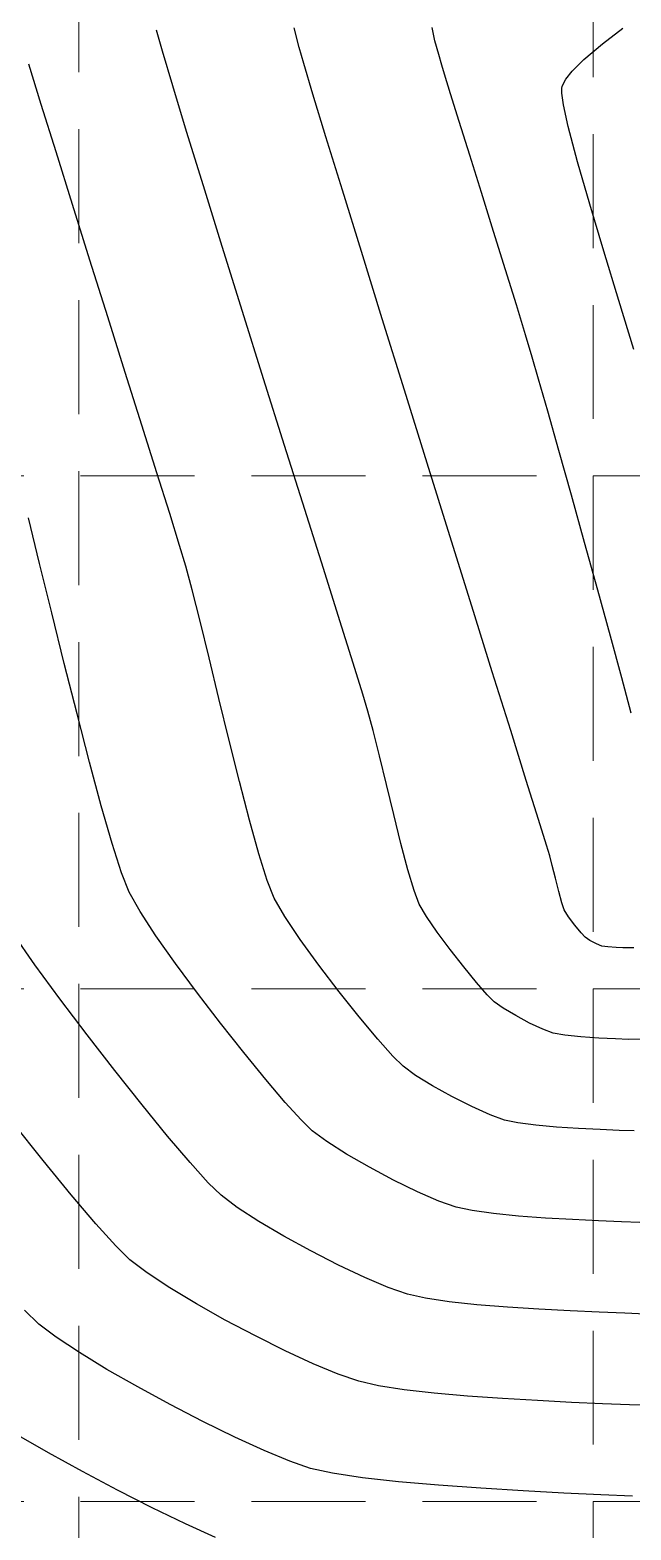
# Model space of a CAD drawing. Header units: inches. Extents: x 2547543 to 2548696, y 7125653 to 7126375.
# Drawn here: x 2547775.8 to 2547796.9, y 7125833.4 to 7125886 of the extents above; entities that cross this region are included whole.
import ezdxf

# ---------------------------------------------------------------- set-up
doc = ezdxf.new("R2010")
doc.units = ezdxf.units.IN
doc.header["$MEASUREMENT"] = 0
doc.linetypes.add('HIDDEN', pattern=[0.375, 0.25, -0.125])
for name, color, linetype in [('CONT-MJR', 6, 'Continuous'), ('GRID', 254, 'HIDDEN'), ('V-TOPO-MAJR-E', 6, 'Continuous'), ('V-TOPO-MINR-E', 14, 'Continuous')]:
    doc.layers.add(name, color=color, linetype=linetype)

msp = doc.modelspace()

# ---------------------------------------------------------------- linework, layer by layer
at = {"layer": 'CONT-MJR', "color": 35, "extrusion": (0.8722264834257478, -0.489102199556242, 0), "elevation": -1263004.080301422}
msp.add_lwpolyline([(7461468.402645702, 580.0000000000009), (7461475.197181229, 580.0000000000009)], dxfattribs=at)
at = {"layer": 'GRID', "color": 252, "linetype": 'HIDDEN', "lineweight": 0, "ltscale": 16}
for p, q in [((2547777.52313214, 7126356.547205457), (2547777.52313214, 7125726.296813901)), ((2547795.583313599, 7126356.376313465), (2547795.583313599, 7125726.296813901)), ((2547561.583313602, 7125870.376313471), (2548677.583313586, 7125870.376313471)), ((2547561.583313602, 7125852.376313472), (2548677.583313586, 7125852.376313472)), ((2547561.583313602, 7125834.376313472), (2548677.583313586, 7125834.376313472))]:
    msp.add_line(p, q, dxfattribs=at)
at = {"layer": 'V-TOPO-MAJR-E', "color": 35, "extrusion": (0.9637947443369419, 0.266645252701954, 0), "elevation": 4355620.897938829}
msp.add_lwpolyline([(6188537.222586448, 565.0000000000009), (6188537.995293922, 565.0000000000009)], dxfattribs=at)
at = {"layer": 'V-TOPO-MAJR-E', "color": 35, "extrusion": (0.9587629709397247, 0.2842069062405638, 0), "elevation": 4467943.372543121}
msp.add_lwpolyline([(6107936.880272281, 565.0000000000009), (6107938.144877324, 565.0000000000009)], dxfattribs=at)
at = {"layer": 'V-TOPO-MAJR-E', "color": 35, "extrusion": (0.9567006110616139, 0.2910737720824994, 0), "elevation": 4511621.421539871}
msp.add_lwpolyline([(6075743.801091118, 565.0000000000009), (6075745.473795366, 565.0000000000009)], dxfattribs=at)
at = {"layer": 'V-TOPO-MAJR-E', "color": 35}
for points, elevation in [([(2547781.892926727, 7125880.564340034), (2547781.304475405, 7125882.4725335)], 565), ([(2547782.557049178, 7125878.428134678), (2547781.892926727, 7125880.564340034)], 565), ([(2547785.452253059, 7125869.201282301), (2547784.744444697, 7125871.45049124)], 565), ([(2547786.10623325, 7125867.12358346), (2547785.452253059, 7125869.201282301)], 565), ([(2547787.665875096, 7125862.125977063), (2547787.486206192, 7125862.718591521)], 565), ([(2547787.850070194, 7125861.440207073), (2547787.665875096, 7125862.125977063)], 565), ([(2547789.073785955, 7125856.555828312), (2547788.830479387, 7125857.471692272)], 565), ([(2547789.726629744, 7125854.912608578), (2547789.470460113, 7125855.351290911)], 565), ([(2547790.105754647, 7125854.359371714), (2547789.726629744, 7125854.912608578)], 565), ([(2547790.557987979, 7125853.75003379), (2547790.105754647, 7125854.359371714)], 565), ([(2547791.033482899, 7125853.143048277), (2547790.557987979, 7125853.75003379)], 565), ([(2547792.101068768, 7125851.920740925), (2547791.854870135, 7125852.169948373)], 565), ([(2547792.418664211, 7125851.693927427), (2547792.101068768, 7125851.920740925)], 565), ([(2547793.343881696, 7125851.17540735), (2547792.857092991, 7125851.432959686)], 565), ([(2547794.579110026, 7125850.744846068), (2547794.172645225, 7125850.820827461)], 565), ([(2547795.772941478, 7125850.646203908), (2547795.145438178, 7125850.687534133)], 565), ([(2547796.362931724, 7125850.618167641), (2547795.772941478, 7125850.646203908)], 565), ([(2547796.816720713, 7125850.600737584), (2547796.362931724, 7125850.618167641)], 565), ([(2547781.875529731, 7125837.188151788), (2547780.724535436, 7125837.78230851)], 570), ([(2547785.648776626, 7125835.544126118), (2547784.925893958, 7125835.795323793)], 570), ([(2547786.426725861, 7125835.371250394), (2547785.648776626, 7125835.544126118)], 570), ([(2547794.548604325, 7125834.673983878), (2547793.119061229, 7125834.751082662)], 570)]:
    msp.add_lwpolyline(points, dxfattribs=dict(at, elevation=elevation))
at = {"layer": 'V-TOPO-MAJR-E', "color": 35, "extrusion": (0.9544745114515841, 0.2982924856399504, 0), "elevation": 4557389.500120779}
msp.add_lwpolyline([(6041482.546277399, 565.0000000000009), (6041484.939544921, 565.0000000000009)], dxfattribs=at)
at = {"layer": 'V-TOPO-MAJR-E', "color": 35, "extrusion": (0.9541788134078685, 0.2992370164995505, 0), "elevation": 4563366.735511276}
msp.add_lwpolyline([(6036966.513231423, 565.0000000000009), (6036968.978718933, 565.0000000000009)], dxfattribs=at)
at = {"layer": 'V-TOPO-MAJR-E', "color": 35, "extrusion": (0.9539876465307225, 0.2998459108721896, 0), "elevation": 4567218.588050354}
msp.add_lwpolyline([(6034050.497130317, 565.0000000000005), (6034052.950846202, 565.0000000000005)], dxfattribs=at)
at = {"layer": 'V-TOPO-MAJR-E', "color": 35, "extrusion": (0.9539523098585952, 0.2999583146296347, 0), "elevation": 4567929.533731665}
msp.add_lwpolyline([(6033505.861385466, 565.0000000000009), (6033507.775825341, 565.0000000000009)], dxfattribs=at)
at = {"layer": 'V-TOPO-MAJR-E', "color": 35, "extrusion": (0.954216557214588, 0.2991166360093315, 0), "elevation": 4562605.09115372}
msp.add_lwpolyline([(6037531.703333399, 565.0000000000005), (6037533.270027493, 565.0000000000005)], dxfattribs=at)
at = {"layer": 'V-TOPO-MAJR-E', "color": 35, "extrusion": (0.9548736971610564, 0.2970121587914796, 0), "elevation": 4549283.125834972}
msp.add_lwpolyline([(6047575.018143604, 565.0000000000005), (6047576.153102245, 565.0000000000005)], dxfattribs=at)
at = {"layer": 'V-TOPO-MAJR-E', "color": 35, "extrusion": (0.9701711237053358, 0.2424211020689539, 0), "elevation": 4199249.384991064}
msp.add_lwpolyline([(6295666.550318918, 565), (6295667.462362314, 565)], dxfattribs=at)
at = {"layer": 'V-TOPO-MAJR-E', "color": 35, "extrusion": (0.9715739100375169, 0.2367364300956046, 0), "elevation": 4162315.207489495}
msp.add_lwpolyline([(6320144.91269783, 565.0000000000009), (6320145.949553223, 565.0000000000009)], dxfattribs=at)
at = {"layer": 'V-TOPO-MAJR-E', "color": 35, "extrusion": (0.9714445412984698, 0.2372667342494639, 0), "elevation": 4165764.476245728}
msp.add_lwpolyline([(6317870.862141039, 565), (6317871.94650602, 565)], dxfattribs=at)
at = {"layer": 'V-TOPO-MAJR-E', "color": 35, "extrusion": (0.9699543877426434, 0.2432868383180515, 0), "elevation": 4204866.289758257}
msp.add_lwpolyline([(6291913.231827242, 565), (6291914.286407291, 565)], dxfattribs=at)
at = {"layer": 'V-TOPO-MAJR-E', "color": 35, "extrusion": (0.9586100860094212, 0.28472215052751, 0), "elevation": 4471225.506081811}
msp.add_lwpolyline([(6105505.217766965, 565), (6105505.981694547, 565)], dxfattribs=at)
at = {"layer": 'V-TOPO-MAJR-E', "color": 35, "extrusion": (0.9349674426120629, 0.3547335355664291, 0), "elevation": 4909880.068208418}
msp.add_lwpolyline([(5758656.387484708, 565.0000000000009), (5758656.892559749, 565.0000000000009)], dxfattribs=at)
at = {"layer": 'V-TOPO-MAJR-E', "color": 35, "extrusion": (0.7725443798203284, 0.6349607713930241, 0), "elevation": 6492918.85241718}
msp.add_lwpolyline([(3887289.730130406, 565), (3887290.437118438, 565)], dxfattribs=at)
at = {"layer": 'V-TOPO-MAJR-E', "color": 35, "extrusion": (0.7535185559596205, 0.6574266391199313, 0), "elevation": 6604533.482322055}
msp.add_lwpolyline([(3694475.600756818, 565), (3694476.167325844, 565)], dxfattribs=at)
at = {"layer": 'V-TOPO-MAJR-E', "color": 35, "extrusion": (-0.5114812961693422, -0.8592944103559208, 0), "elevation": -7426352.698285902}
msp.add_lwpolyline([(-1455435.566395636, 565), (-1455436.076615155, 565)], dxfattribs=at)
at = {"layer": 'V-TOPO-MAJR-E', "color": 35, "extrusion": (-0.4239335426842232, -0.9056932987425733, 0), "elevation": -7533930.715702381}
msp.add_lwpolyline([(-713367.4644444077, 565.0000000000009), (-713367.9752963893, 565.0000000000009)], dxfattribs=at)
at = {"layer": 'V-TOPO-MAJR-E', "color": 35, "extrusion": (-0.3527575727016404, -0.9357147508197394, 0), "elevation": -7566517.41327492}
msp.add_lwpolyline([(-129689.2495923759, 565.0000000000009), (-129689.6408316004, 565.0000000000009)], dxfattribs=at)
at = {"layer": 'V-TOPO-MAJR-E', "color": 35, "extrusion": (-0.1006849064448453, -0.9949183632912767, 0), "elevation": -7346164.218958555}
msp.add_lwpolyline([(1817382.566286501, 565), (1817381.997065776, 565)], dxfattribs=at)
at = {"layer": 'V-TOPO-MAJR-E', "color": 35, "extrusion": (0.004446363420562927, -0.9999901148773085, 0), "elevation": -7114451.730261226}
msp.add_lwpolyline([(2579456.185097051, 565.0000000000009), (2579455.752888103, 565.0000000000009)], dxfattribs=at)
at = {"layer": 'V-TOPO-MAJR-E', "color": 35, "extrusion": (0.700596155570802, 0.7135580052100968, 0), "elevation": 6869662.761052633}
msp.add_lwpolyline([(3174350.487229269, 570), (3174351.193378279, 570)], dxfattribs=at)
at = {"layer": 'V-TOPO-MAJR-E', "color": 35, "extrusion": (0.6043080643241387, 0.7967507536192311, 0), "elevation": 7217160.52620915}
msp.add_lwpolyline([(2276259.635966527, 570), (2276260.39927212, 570)], dxfattribs=at)
at = {"layer": 'V-TOPO-MAJR-E', "color": 35, "extrusion": (-0.5519029385955769, -0.8339083560976991, 0), "elevation": -7348423.101845806}
msp.add_lwpolyline([(-1808158.83814598, 570), (-1808159.812533407, 570)], dxfattribs=at)
at = {"layer": 'V-TOPO-MAJR-E', "color": 35, "extrusion": (-0.5196007243640943, -0.8544092036257033, 0), "elevation": -7412209.997196142}
msp.add_lwpolyline([(-1525745.707623395, 570), (-1525746.84177032, 570)], dxfattribs=at)
at = {"layer": 'V-TOPO-MAJR-E', "color": 35, "extrusion": (-0.4962081478430822, -0.8682035901873121, 0), "elevation": -7450907.471431067}
msp.add_lwpolyline([(-1323907.69037638, 570.0000000000009), (-1323908.931550203, 570.0000000000009)], dxfattribs=at)
at = {"layer": 'V-TOPO-MAJR-E', "color": 35, "extrusion": (-0.4768486867139018, -0.8789853980466497, 0), "elevation": -7478413.252028016}
msp.add_lwpolyline([(-1158484.333938754, 570), (-1158485.628895204, 570)], dxfattribs=at)
at = {"layer": 'V-TOPO-MAJR-E', "color": 35, "extrusion": (-0.4394300480429574, -0.8982768130576254, 0), "elevation": -7520546.231707503}
msp.add_lwpolyline([(-842692.3522283952, 570), (-842693.5944190053, 570)], dxfattribs=at)
at = {"layer": 'V-TOPO-MAJR-E', "color": 35, "extrusion": (-0.4161077135364385, -0.9093153307491728, 0), "elevation": -7539784.658376032}
msp.add_lwpolyline([(-648376.3230401841, 570.0000000000009), (-648377.458793602, 570.0000000000009)], dxfattribs=at)
at = {"layer": 'V-TOPO-MAJR-E', "color": 35, "extrusion": (-0.3834253478987797, -0.9235718719129009, 0), "elevation": -7558106.826013309}
msp.add_lwpolyline([(-379163.5756522492, 570), (-379164.5520518525, 570)], dxfattribs=at)
at = {"layer": 'V-TOPO-MAJR-E', "color": 35, "extrusion": (-0.1465973370849219, -0.9891962498713842, 0), "elevation": -7422348.332060876}
msp.add_lwpolyline([(1475633.354579357, 570.0000000000009), (1475632.288859583, 570.0000000000009)], dxfattribs=at)
at = {"layer": 'V-TOPO-MAJR-E', "color": 35, "extrusion": (-0.1100292718232228, -0.9939283471870853, 0), "elevation": -7362900.81887834}
msp.add_lwpolyline([(1748269.011183208, 570.0000000000005), (1748267.740065769, 570.0000000000005)], dxfattribs=at)
at = {"layer": 'V-TOPO-MAJR-E', "color": 35, "extrusion": (-0.08771355617477412, -0.9961457383652127, 0), "elevation": -7321845.853559964}
msp.add_lwpolyline([(1912937.975732033, 570), (1912936.564763601, 570)], dxfattribs=at)
at = {"layer": 'V-TOPO-MAJR-E', "color": 35, "extrusion": (-0.07270633009077779, -0.9973533925167803, 0), "elevation": -7292216.134928849}
msp.add_lwpolyline([(2022955.32576327, 570), (2022953.841236703, 570)], dxfattribs=at)
at = {"layer": 'V-TOPO-MAJR-E', "color": 35, "extrusion": (-0.06193933312353953, -0.9980799161451008, 0), "elevation": -7269961.157555822}
msp.add_lwpolyline([(2101531.690197094, 570.0000000000005), (2101530.198731444, 570.0000000000005)], dxfattribs=at)
at = {"layer": 'V-TOPO-MAJR-E', "color": 35, "extrusion": (-0.04758196413431601, -0.9988673368816906, 0), "elevation": -7238992.572694786}
msp.add_lwpolyline([(2205848.850700702, 570), (2205847.545801526, 570)], dxfattribs=at)
at = {"layer": 'V-TOPO-MAJR-E', "color": 35, "extrusion": (-0.04261258096038471, -0.9990916714415624, 0), "elevation": -7227930.169828499}
msp.add_lwpolyline([(2241832.523227867, 570.0000000000009), (2241831.411982374, 570.0000000000009)], dxfattribs=at)
at = {"layer": 'V-TOPO-MINR-E', "color": 35, "extrusion": (0.9678576750049467, 0.2514985505604732, 0), "elevation": 4258043.367509188}
msp.add_lwpolyline([(6256078.589378944, 564.0000000000005), (6256079.302324285, 564.0000000000005)], dxfattribs=at)
at = {"layer": 'V-TOPO-MINR-E', "color": 35}
for points, elevation in [([(2547790.021878796, 7125885.651784595), (2547789.929532951, 7125886.118870738)], 563), ([(2547795.25486416, 7125884.999147056), (2547795.905855555, 7125885.54281637)], 562), ([(2547785.736560739, 7125883.781860303), (2547785.415283577, 7125884.852755688)], 564), ([(2547790.260506121, 7125884.796634894), (2547790.155595997, 7125885.167030509)], 563), ([(2547794.615611216, 7125884.305773094), (2547794.83808878, 7125884.589446391)], 562), ([(2547790.871302664, 7125882.819565558), (2547790.566895311, 7125883.793577425)], 563), ([(2547794.480789693, 7125883.98745607), (2547794.491384882, 7125884.048674479)], 562), ([(2547794.704680047, 7125882.646570056), (2547794.539635268, 7125883.404524891)], 562), ([(2547795.45622829, 7125879.917611734), (2547795.030065775, 7125881.405659018)], 562), ([(2547787.438202413, 7125878.254253271), (2547786.771631167, 7125880.407900576)], 564), ([(2547792.501070305, 7125877.613626027), (2547792.082888818, 7125878.953880819)], 563), ([(2547797.001511719, 7125874.816424689), (2547796.475737745, 7125876.538417341)], 562), ([(2547779.152076148, 7125874.013252734), (2547778.534940993, 7125875.967721011)], 566), ([(2547789.750728159, 7125870.823143803), (2547788.951361919, 7125873.387166365)], 564), ([(2547780.263905102, 7125870.487014369), (2547779.736168083, 7125872.162871347)], 566), ([(2547794.812096404, 7125869.705090984), (2547794.372930451, 7125871.268602215)], 563), ([(2547780.711975511, 7125869.056119317), (2547780.263905102, 7125870.487014369)], 566), ([(2547795.741135455, 7125866.36408006), (2547795.276058019, 7125868.042767497)], 563), ([(2547776.56814296, 7125865.578133756), (2547776.143839763, 7125867.306691045)], 567), ([(2547781.499208853, 7125866.38344091), (2547781.275869715, 7125867.210965066)], 566), ([(2547796.579918424, 7125863.287406568), (2547796.18364887, 7125864.751476983)], 563), ([(2547792.682512806, 7125861.440391574), (2547792.036640712, 7125863.505661891)], 564), ([(2547793.23098384, 7125859.686580614), (2547792.682512806, 7125861.440391574)], 564), ([(2547783.515329368, 7125858.295360414), (2547783.163063017, 7125859.646883621)], 566), ([(2547793.658442803, 7125858.318937529), (2547793.23098384, 7125859.686580614)], 564), ([(2547793.941278686, 7125857.412170838), (2547793.658442803, 7125858.318937529)], 564), ([(2547794.143567241, 7125856.70570376), (2547794.055880477, 7125857.040989058)], 564), ([(2547779.28924989, 7125855.764975111), (2547779.019630558, 7125856.442056163)], 567), ([(2547785.294429259, 7125854.102851041), (2547784.752078426, 7125854.91073258)], 566), ([(2547775.978883187, 7125853.222810859), (2547775.213115287, 7125854.319565277)], 568), ([(2547780.910055953, 7125853.268219862), (2547780.225828692, 7125854.239773452)], 567), ([(2547795.152915233, 7125854.339714058), (2547794.932127722, 7125854.610118346)], 564), ([(2547795.465718394, 7125854.07229651), (2547795.297491249, 7125854.184083124)], 564), ([(2547795.690337159, 7125853.953427431), (2547795.465718394, 7125854.07229651)], 564), ([(2547795.877418945, 7125853.876167729), (2547795.690337159, 7125853.953427431)], 564), ([(2547796.093633478, 7125853.843666712), (2547795.877418945, 7125853.876167729)], 564), ([(2547796.617614944, 7125853.814554646), (2547796.383000168, 7125853.824290164)], 564), ([(2547797.006231893, 7125853.817861668), (2547796.617614944, 7125853.814554646)], 564), ([(2547786.659758614, 7125852.275068934), (2547785.949468867, 7125853.201844466)], 566), ([(2547782.494907819, 7125851.165805195), (2547781.680780887, 7125852.226323907)], 567), ([(2547788.016333984, 7125850.613635294), (2547787.367859865, 7125851.389880517)], 566), ([(2547784.766743847, 7125848.389708589), (2547784.080984974, 7125849.195777928)], 567), ([(2547776.265031829, 7125846.348787962), (2547775.196920005, 7125847.684563438)], 569), ([(2547786.223952145, 7125847.011248376), (2547785.708223805, 7125847.394056527)], 567), ([(2547793.560719004, 7125847.58888402), (2547792.931776507, 7125847.668656684)], 566), ([(2547795.819152196, 7125847.435065134), (2547795.066268774, 7125847.47377304)], 566), ([(2547796.489625407, 7125847.406675895), (2547795.819152196, 7125847.435065134)], 566), ([(2547797.015826482, 7125847.386920523), (2547796.489625407, 7125847.406675895)], 566), ([(2547786.915891304, 7125846.572556203), (2547786.223952145, 7125847.011248376)], 567), ([(2547789.404501807, 7125845.255264666), (2547788.570613323, 7125845.661155435)], 567), ([(2547790.156812358, 7125844.927125525), (2547789.404501807, 7125845.255264666)], 567), ([(2547791.32433738, 7125844.58857929), (2547790.763097785, 7125844.710146924)], 567), ([(2547792.073228494, 7125844.485767487), (2547791.32433738, 7125844.58857929)], 567), ([(2547795.769477853, 7125844.230055138), (2547794.85789581, 7125844.273855343)], 567), ([(2547796.574753839, 7125844.197004902), (2547795.769477853, 7125844.230055138)], 567), ([(2547797.214932252, 7125844.173103461), (2547796.574753839, 7125844.197004902)], 567), ([(2547780.716955042, 7125841.880706891), (2547779.923885633, 7125842.404911892)], 569), ([(2547788.383332473, 7125841.891927543), (2547787.555561199, 7125842.243410974)], 568), ([(2547790.52243045, 7125841.391810876), (2547789.691024814, 7125841.513621489)], 568), ([(2547791.499065155, 7125841.287918417), (2547790.52243045, 7125841.391810876)], 568), ([(2547795.788378303, 7125841.02240208), (2547794.765585504, 7125841.069185941)], 568), ([(2547796.689021082, 7125840.986254367), (2547795.788378303, 7125841.02240208)], 568), ([(2547783.717509946, 7125840.189652823), (2547782.662370102, 7125840.747874406)], 569), ([(2547784.762800795, 7125839.670498279), (2547783.717509946, 7125840.189652823)], 569), ([(2547787.353550346, 7125838.599466386), (2547786.629423899, 7125838.85020211)], 569), ([(2547788.941427629, 7125838.30510139), (2547788.042505474, 7125838.442820026)], 569), ([(2547794.812655542, 7125837.859800441), (2547793.623707508, 7125837.920290586)], 569), ([(2547797.613143791, 7125837.745469338), (2547796.858027634, 7125837.773550494)], 569)]:
    msp.add_lwpolyline(points, dxfattribs=dict(at, elevation=elevation))
at = {"layer": 'V-TOPO-MINR-E', "color": 35, "extrusion": (0.6132031097970297, -0.7899252788303789, 0), "elevation": -4066600.75172382}
msp.add_lwpolyline([(6382183.56624854, 562), (6382184.469775678, 562)], dxfattribs=at)
at = {"layer": 'V-TOPO-MINR-E', "color": 35, "extrusion": (0.962067516665781, 0.2728114612264986, 0), "elevation": 4395164.646691221}
msp.add_lwpolyline([(6160517.282301897, 564.0000000000009), (6160517.86496479, 564.0000000000009)], dxfattribs=at)
at = {"layer": 'V-TOPO-MINR-E', "color": 35, "extrusion": (0.963996729083116, 0.2659140957472044, 0), "elevation": 4350934.68697404}
msp.add_lwpolyline([(6191836.677460365, 563.0000000000005), (6191837.180319007, 563.0000000000005)], dxfattribs=at)
at = {"layer": 'V-TOPO-MINR-E', "color": 35, "extrusion": (0.9564844936670194, 0.2917831615678771, 0), "elevation": 4516121.22332445}
msp.add_lwpolyline([(6072398.797475199, 566.0000000000009), (6072400.280342902, 566.0000000000009)], dxfattribs=at)
at = {"layer": 'V-TOPO-MINR-E', "color": 35, "extrusion": (0.958691989897712, 0.2844462488871409, 0), "elevation": 4469477.315091327}
msp.add_lwpolyline([(6106818.961475775, 563), (6106819.292915602, 563)], dxfattribs=at)
at = {"layer": 'V-TOPO-MINR-E', "color": 35, "extrusion": (0.7010281950132026, -0.713133556773576, 0), "elevation": -3295631.405820586}
msp.add_lwpolyline([(6812364.006427606, 562), (6812364.590855835, 562)], dxfattribs=at)
at = {"layer": 'V-TOPO-MINR-E', "color": 35, "extrusion": (0.9552886486860005, 0.2956748174797361, 0), "elevation": 4540819.797832178}
msp.add_lwpolyline([(6053958.389016688, 563.0000000000009), (6053959.106400652, 563.0000000000009)], dxfattribs=at)
at = {"layer": 'V-TOPO-MINR-E', "color": 35, "extrusion": (0.8787213128366917, -0.4773351593655771, 0), "elevation": -1162633.691248723}
msp.add_lwpolyline([(7477818.162348373, 562), (7477818.361164849, 562)], dxfattribs=at)
at = {"layer": 'V-TOPO-MINR-E', "color": 35, "extrusion": (0.9564118237067095, 0.2920212722970816, 0), "elevation": 4517642.050937988}
msp.add_lwpolyline([(6071270.295819801, 564.0000000000009), (6071271.871000255, 564.0000000000009)], dxfattribs=at)
at = {"layer": 'V-TOPO-MINR-E', "color": 35, "extrusion": (0.9999390999132763, 0.01103614355772274, 0), "elevation": 2626281.598546103}
msp.add_lwpolyline([(7097332.015012234, 562.0000000000005), (7097332.194857683, 562.0000000000005)], dxfattribs=at)
at = {"layer": 'V-TOPO-MINR-E', "color": 35, "extrusion": (0.9901971058086307, 0.1396770977942041, 0), "elevation": 3518141.492505797}
msp.add_lwpolyline([(6700160.576418127, 562.0000000000009), (6700160.983505442, 562.0000000000009)], dxfattribs=at)
at = {"layer": 'V-TOPO-MINR-E', "color": 35, "extrusion": (0.9421118802977768, -0.3352986802863793, 0), "elevation": 11007.94149661576}
msp.add_lwpolyline([(7567652.150482906, 562.0000000000009), (7567652.237939971, 562.0000000000009)], dxfattribs=at)
at = {"layer": 'V-TOPO-MINR-E', "color": 35, "extrusion": (0.9552230443289799, 0.2958866938253153, 0), "elevation": 4542148.625188036}
msp.add_lwpolyline([(6052953.230167912, 566), (6052954.974724507, 566)], dxfattribs=at)
at = {"layer": 'V-TOPO-MINR-E', "color": 35, "extrusion": (0.954202799024257, 0.2991605226868569, 0), "elevation": 4562892.00963198}
msp.add_lwpolyline([(6037337.642515028, 563), (6037338.883192611, 563)], dxfattribs=at)
at = {"layer": 'V-TOPO-MINR-E', "color": 35, "extrusion": (0.9672985859776079, 0.2536403863065194, 0), "elevation": 4271889.842449198}
msp.add_lwpolyline([(6246631.291882385, 562), (6246632.574744837, 562)], dxfattribs=at)
at = {"layer": 'V-TOPO-MINR-E', "color": 35, "extrusion": (0.9557088168711454, 0.2943138755729258, 0), "elevation": 4532187.76087398}
msp.add_lwpolyline([(6060417.734907734, 564.0000000000009), (6060419.688890458, 564.0000000000009)], dxfattribs=at)
at = {"layer": 'V-TOPO-MINR-E', "color": 35, "extrusion": (0.9544634446901242, 0.2983278946901582, 0), "elevation": 4557609.043606833}
msp.add_lwpolyline([(6041318.846150439, 566), (6041320.778234745, 566)], dxfattribs=at)
at = {"layer": 'V-TOPO-MINR-E', "color": 35, "extrusion": (0.9541724990186847, 0.2992571504850604, 0), "elevation": 4563503.369795851}
msp.add_lwpolyline([(6036874.162806311, 563), (6036875.540803715, 563)], dxfattribs=at)
at = {"layer": 'V-TOPO-MINR-E', "color": 35, "extrusion": (0.9543073555476093, 0.298826824678992, 0), "elevation": 4560780.505941825}
msp.add_lwpolyline([(6038930.082358429, 563), (6038931.514789477, 563)], dxfattribs=at)
at = {"layer": 'V-TOPO-MINR-E', "color": 35, "extrusion": (0.9539921056507662, 0.2998317233983382, 0), "elevation": 4567124.279479656}
msp.add_lwpolyline([(6034126.674686772, 566.0000000000009), (6034128.720122465, 566.0000000000009)], dxfattribs=at)
at = {"layer": 'V-TOPO-MINR-E', "color": 35, "extrusion": (0.9581498528399007, 0.2862671121572938, 0), "elevation": 4481074.90704567}
msp.add_lwpolyline([(6098309.024090922, 562), (6098310.74679254, 562)], dxfattribs=at)
at = {"layer": 'V-TOPO-MINR-E', "color": 35, "extrusion": (0.9537148055446306, 0.3007126031362296, 0), "elevation": 4572694.821901318}
msp.add_lwpolyline([(6029904.297433486, 566), (6029906.382037435, 566)], dxfattribs=at)
at = {"layer": 'V-TOPO-MINR-E', "color": 35, "extrusion": (0.9550142939999056, 0.2965597718097686, 0), "elevation": 4546422.250582248}
msp.add_lwpolyline([(6049741.852264611, 564.0000000000009), (6049744.328821864, 564.0000000000009)], dxfattribs=at)
at = {"layer": 'V-TOPO-MINR-E', "color": 35, "extrusion": (0.956633080664887, 0.2912956384459061, 0), "elevation": 4513043.147237126}
msp.add_lwpolyline([(6074687.224353568, 562.0000000000009), (6074689.031303508, 562.0000000000009)], dxfattribs=at)
at = {"layer": 'V-TOPO-MINR-E', "color": 35, "extrusion": (0.9551518784017436, 0.2961163440028611, 0), "elevation": 4543617.61993395}
msp.add_lwpolyline([(6051851.094575101, 563.0000000000009), (6051852.387220992, 563.0000000000009)], dxfattribs=at)
at = {"layer": 'V-TOPO-MINR-E', "color": 35, "extrusion": (0.9561171782156213, 0.2929845414369127, 0), "elevation": 4523760.166002288}
msp.add_lwpolyline([(6066707.787571474, 563), (6066708.886008547, 563)], dxfattribs=at)
at = {"layer": 'V-TOPO-MINR-E', "color": 35, "extrusion": (0.954820924067413, 0.2971817675481649, 0), "elevation": 4550361.849390661}
msp.add_lwpolyline([(6046776.588416157, 564), (6046779.20873926, 564)], dxfattribs=at)
at = {"layer": 'V-TOPO-MINR-E', "color": 35, "extrusion": (0.9580757922188448, 0.286514879830408, 0), "elevation": 4482648.307425279}
msp.add_lwpolyline([(6097147.165285068, 563), (6097147.986659555, 563)], dxfattribs=at)
at = {"layer": 'V-TOPO-MINR-E', "color": 35, "extrusion": (0.9608578176824366, 0.2770419719077698, 0), "elevation": 4422233.580251582}
msp.add_lwpolyline([(6141105.738534169, 563.0000000000009), (6141106.542383199, 563.0000000000009)], dxfattribs=at)
at = {"layer": 'V-TOPO-MINR-E', "color": 35, "extrusion": (0.9536180322215633, 0.301019349248306, 0), "elevation": 4574634.099832732}
msp.add_lwpolyline([(6028429.191610453, 566.0000000000009), (6028431.131990486, 566.0000000000009)], dxfattribs=at)
at = {"layer": 'V-TOPO-MINR-E', "color": 35, "extrusion": (0.9617616752003959, 0.273887714430071, 0), "elevation": 4402059.582086481}
msp.add_lwpolyline([(6155581.747314554, 563.0000000000005), (6155582.910328042, 563.0000000000005)], dxfattribs=at)
at = {"layer": 'V-TOPO-MINR-E', "color": 35, "extrusion": (0.9622994926772352, 0.2719920704600333, 0), "elevation": 4389921.712695668}
msp.add_lwpolyline([(6164242.440059424, 563), (6164243.876463247, 563)], dxfattribs=at)
at = {"layer": 'V-TOPO-MINR-E', "color": 35, "extrusion": (0.9545760521008465, 0.2979673820329369, 0), "elevation": 4555336.155710135}
msp.add_lwpolyline([(6043024.723335693, 564.0000000000009), (6043027.396142403, 564.0000000000009)], dxfattribs=at)
at = {"layer": 'V-TOPO-MINR-E', "color": 35, "extrusion": (0.9631876920420258, 0.2688298158663873, 0), "elevation": 4369650.845567258}
msp.add_lwpolyline([(6178625.058981325, 563), (6178626.784837562, 563)], dxfattribs=at)
at = {"layer": 'V-TOPO-MINR-E', "color": 35, "extrusion": (0.9712105498832899, 0.238222727285618, 0), "elevation": 4171970.613713508}
msp.add_lwpolyline([(6313779.323828026, 567.0000000000009), (6313780.975995104, 567.0000000000009)], dxfattribs=at)
at = {"layer": 'V-TOPO-MINR-E', "color": 35, "extrusion": (0.9553295071873685, 0.2955427764252404, 0), "elevation": 4539969.217281258}
msp.add_lwpolyline([(6054573.620668923, 566), (6054574.788324269, 566)], dxfattribs=at)
at = {"layer": 'V-TOPO-MINR-E', "color": 35, "extrusion": (0.9578607803091342, 0.2872328768535674, 0), "elevation": 4487203.100043569}
msp.add_lwpolyline([(6093782.181612563, 566.0000000000009), (6093782.943371118, 566.0000000000009)], dxfattribs=at)
at = {"layer": 'V-TOPO-MINR-E', "color": 35, "extrusion": (0.9544996778389753, 0.2982119464496557, 0), "elevation": 4556884.303905189}
msp.add_lwpolyline([(6041854.809973528, 564.0000000000005), (6041857.391497161, 564.0000000000005)], dxfattribs=at)
at = {"layer": 'V-TOPO-MINR-E', "color": 35, "extrusion": (0.969684205166319, 0.2443614991175251, 0), "elevation": 4211830.869966589}
msp.add_lwpolyline([(6287259.240227861, 566.0000000000009), (6287260.37357772, 566.0000000000009)], dxfattribs=at)
at = {"layer": 'V-TOPO-MINR-E', "color": 35, "extrusion": (0.964350864721949, 0.2646269255197388, 0), "elevation": 4342665.133689901}
msp.add_lwpolyline([(6197618.364048561, 563), (6197620.036264697, 563)], dxfattribs=at)
at = {"layer": 'V-TOPO-MINR-E', "color": 35, "extrusion": (0.9544468580483124, 0.2983809564327197, 0), "elevation": 4557954.072560648}
msp.add_lwpolyline([(6041045.409175604, 564), (6041047.821065941, 564)], dxfattribs=at)
at = {"layer": 'V-TOPO-MINR-E', "color": 35, "extrusion": (0.9706745724387155, 0.2403973261517631, 0), "elevation": 4186100.96245179}
msp.add_lwpolyline([(6304416.010829864, 567.0000000000009), (6304417.848697061, 567.0000000000009)], dxfattribs=at)
at = {"layer": 'V-TOPO-MINR-E', "color": 35, "extrusion": (0.971276187360974, 0.2379549702475871, 0), "elevation": 4170234.831521979}
msp.add_lwpolyline([(6314924.593229584, 566), (6314925.928385459, 566)], dxfattribs=at)
at = {"layer": 'V-TOPO-MINR-E', "color": 35, "extrusion": (0.969700447885714, 0.2442970351237318, 0), "elevation": 4211407.905281937}
msp.add_lwpolyline([(6287537.116906899, 567), (6287538.943082305, 567)], dxfattribs=at)
at = {"layer": 'V-TOPO-MINR-E', "color": 35, "extrusion": (0.9716709486035071, 0.2363378252416672, 0), "elevation": 4159717.041786575}
msp.add_lwpolyline([(6321856.278847408, 566.0000000000009), (6321857.741240732, 566.0000000000009)], dxfattribs=at)
at = {"layer": 'V-TOPO-MINR-E', "color": 35, "extrusion": (0.9667168974697545, 0.255848471065301, 0), "elevation": 4286139.23222612}
msp.add_lwpolyline([(6236841.313894284, 563), (6236842.589437772, 563)], dxfattribs=at)
at = {"layer": 'V-TOPO-MINR-E', "color": 35, "extrusion": (0.9712481316272007, 0.2380694579543372, 0), "elevation": 4170979.172845677}
msp.add_lwpolyline([(6314430.004734973, 566), (6314431.519766416, 566)], dxfattribs=at)
at = {"layer": 'V-TOPO-MINR-E', "color": 35, "extrusion": (0.9680940209256735, 0.2505872435858646, 0), "elevation": 4252138.244487367}
msp.add_lwpolyline([(6260062.143880458, 567.0000000000005), (6260063.888725176, 567.0000000000005)], dxfattribs=at)
at = {"layer": 'V-TOPO-MINR-E', "color": 35, "extrusion": (0.9700135341837816, 0.2430509072196393, 0), "elevation": 4203330.802231573}
msp.add_lwpolyline([(6292939.290989788, 566), (6292940.784086641, 566)], dxfattribs=at)
at = {"layer": 'V-TOPO-MINR-E', "color": 35, "extrusion": (0.9654893404049454, 0.2604425724884925, 0), "elevation": 4315729.794344678}
msp.add_lwpolyline([(6216390.771193234, 567.0000000000009), (6216392.365165103, 567.0000000000009)], dxfattribs=at)
at = {"layer": 'V-TOPO-MINR-E', "color": 35, "extrusion": (0.9610160021145303, 0.276492755203107, 0), "elevation": 4418704.055743163}
msp.add_lwpolyline([(6143620.713060165, 567.0000000000009), (6143622.086825464, 567.0000000000009)], dxfattribs=at)
at = {"layer": 'V-TOPO-MINR-E', "color": 35, "extrusion": (0.9633680937112262, 0.2681826169221228, 0), "elevation": 4365484.673817714}
msp.add_lwpolyline([(6181552.045587083, 566), (6181553.271565616, 566)], dxfattribs=at)
at = {"layer": 'V-TOPO-MINR-E', "color": 35, "extrusion": (0.952210746764728, 0.3054418009142803, 0), "elevation": 4602556.987592182}
msp.add_lwpolyline([(6007118.871940971, 567.0000000000005), (6007119.956697164, 567.0000000000005)], dxfattribs=at)
at = {"layer": 'V-TOPO-MINR-E', "color": 35, "extrusion": (0.9554949199876737, 0.2950075556282401, 0), "elevation": 4536585.944987053}
msp.add_lwpolyline([(6057101.706553982, 564), (6057102.095024682, 564)], dxfattribs=at)
at = {"layer": 'V-TOPO-MINR-E', "color": 35, "extrusion": (0.9545791875629025, 0.2979573369993581, 0), "elevation": 4555262.84161398}
msp.add_lwpolyline([(6043063.023864539, 566), (6043064.005407365, 566)], dxfattribs=at)
at = {"layer": 'V-TOPO-MINR-E', "color": 35, "extrusion": (0.9714226524409462, 0.2373563361795868, 0), "elevation": 4166352.184624187}
msp.add_lwpolyline([(6317483.080575494, 564.0000000000009), (6317483.538711922, 564.0000000000009)], dxfattribs=at)
at = {"layer": 'V-TOPO-MINR-E', "color": 35, "extrusion": (0.9707977924739575, 0.2398992416154979, 0), "elevation": 4182880.548612543}
msp.add_lwpolyline([(6306551.13730911, 564), (6306551.618413912, 564)], dxfattribs=at)
at = {"layer": 'V-TOPO-MINR-E', "color": 35, "extrusion": (0.8705507951762639, 0.4920785638675747, 0), "elevation": 5724452.157346539}
msp.add_lwpolyline([(4949711.052618007, 567), (4949711.828804812, 567)], dxfattribs=at)
at = {"layer": 'V-TOPO-MINR-E', "color": 35, "extrusion": (0.9307386613849287, 0.3656850341528772, 0), "elevation": 4977140.156348016}
msp.add_lwpolyline([(5700622.645437628, 566.0000000000005), (5700623.310714009, 566.0000000000005)], dxfattribs=at)
at = {"layer": 'V-TOPO-MINR-E', "color": 35, "extrusion": (0.9658181515309926, 0.2592205589324596, 0), "elevation": 4307874.3684079}
msp.add_lwpolyline([(6221839.775085663, 564), (6221840.190608424, 564)], dxfattribs=at)
at = {"layer": 'V-TOPO-MINR-E', "color": 35, "extrusion": (0.866924717438619, 0.498439097878538, 0), "elevation": 5760542.26960891}
msp.add_lwpolyline([(4907664.221580774, 566), (4907664.968358917, 566)], dxfattribs=at)
at = {"layer": 'V-TOPO-MINR-E', "color": 35, "extrusion": (0.9451765181220625, 0.3265598713722414, 0), "elevation": 4735133.931506388}
msp.add_lwpolyline([(5903183.489927961, 564.0000000000009), (5903183.752139234, 564.0000000000009)], dxfattribs=at)
at = {"layer": 'V-TOPO-MINR-E', "color": 35, "extrusion": (0.8373319257092441, 0.5466948382672451, 0), "elevation": 6029005.453905985}
msp.add_lwpolyline([(4573846.954412986, 567.0000000000009), (4573847.968934936, 567.0000000000009)], dxfattribs=at)
at = {"layer": 'V-TOPO-MINR-E', "color": 35, "extrusion": (0.8466822644010344, 0.5320988095727495, 0), "elevation": 5948831.507740412}
msp.add_lwpolyline([(4677656.436775214, 564.0000000000009), (4677656.716516948, 564.0000000000009)], dxfattribs=at)
at = {"layer": 'V-TOPO-MINR-E', "color": 35, "extrusion": (0.8011571989240038, 0.5984539603112708, 0), "elevation": 6305680.16328387}
msp.add_lwpolyline([(4184191.752189293, 564), (4184192.123499817, 564)], dxfattribs=at)
at = {"layer": 'V-TOPO-MINR-E', "color": 35, "extrusion": (0.7326489318186229, 0.6806067460031755, 0), "elevation": 6716543.931921404}
msp.add_lwpolyline([(3486702.789356055, 564), (3486703.001778305, 564)], dxfattribs=at)
at = {"layer": 'V-TOPO-MINR-E', "color": 35, "extrusion": (0.8088376597738, 0.588032006043585, 0), "elevation": 6250974.978025674}
msp.add_lwpolyline([(4265478.744835679, 566.0000000000009), (4265479.858787984, 566.0000000000009)], dxfattribs=at)
at = {"layer": 'V-TOPO-MINR-E', "color": 35, "extrusion": (-0.06681229373413039, -0.99776556234718, 0), "elevation": -7280155.66851244}
msp.add_lwpolyline([(2066008.852015323, 564), (2066008.562000613, 564)], dxfattribs=at)
at = {"layer": 'V-TOPO-MINR-E', "color": 35, "extrusion": (0.8076416020385685, 0.589673674718971, 0), "elevation": 6259617.928623505}
msp.add_lwpolyline([(4252777.597333884, 568.0000000000009), (4252779.088933888, 568.0000000000009)], dxfattribs=at)
at = {"layer": 'V-TOPO-MINR-E', "color": 35, "extrusion": (0.8039444838105275, 0.5947043525573229, 0), "elevation": 6286050.362892428}
msp.add_lwpolyline([(4213612.734875867, 567.0000000000009), (4213614.030855846, 567.0000000000009)], dxfattribs=at)
at = {"layer": 'V-TOPO-MINR-E', "color": 35, "extrusion": (0.780890102758576, 0.624668429980018, 0), "elevation": 6440836.339482684}
msp.add_lwpolyline([(3972984.489082195, 566), (3972985.622645565, 566)], dxfattribs=at)
at = {"layer": 'V-TOPO-MINR-E', "color": 35, "extrusion": (0.7982458028316043, 0.6023318340098983, 0), "elevation": 6325879.698766545}
msp.add_lwpolyline([(4153572.781036487, 568), (4153574.357281091, 568)], dxfattribs=at)
at = {"layer": 'V-TOPO-MINR-E', "color": 35, "extrusion": (0.7836530885644524, 0.6211987095796276, 0), "elevation": 6423147.169979631}
msp.add_lwpolyline([(4001514.765540343, 567), (4001516.076607544, 567)], dxfattribs=at)
at = {"layer": 'V-TOPO-MINR-E', "color": 35, "extrusion": (0.790150581765628, 0.6129127655184216, 0), "elevation": 6380653.013015388}
msp.add_lwpolyline([(4068927.990010957, 568), (4068929.581367995, 568)], dxfattribs=at)
at = {"layer": 'V-TOPO-MINR-E', "color": 35, "extrusion": (0.7485710572274256, 0.6630545771513943, 0), "elevation": 6632028.234446446}
msp.add_lwpolyline([(3644882.220197032, 566), (3644883.021651951, 566)], dxfattribs=at)
at = {"layer": 'V-TOPO-MINR-E', "color": 35, "extrusion": (0.7737877736290506, 0.6334449316098419, 0), "elevation": 6485277.2281945}
msp.add_lwpolyline([(3900014.071481193, 567.0000000000009), (3900015.289651649, 567.0000000000009)], dxfattribs=at)
at = {"layer": 'V-TOPO-MINR-E', "color": 35, "extrusion": (-0.706498417494341, -0.7077146219190276, 0), "elevation": -6843076.825380016}
msp.add_lwpolyline([(-3231294.044873552, 566.0000000000009), (-3231294.54917845, 566.0000000000009)], dxfattribs=at)
at = {"layer": 'V-TOPO-MINR-E', "color": 35, "extrusion": (0.782262686194201, 0.6229487055835601, 0), "elevation": 6432070.998554396}
msp.add_lwpolyline([(3987149.14125871, 568), (3987150.678109923, 568)], dxfattribs=at)
at = {"layer": 'V-TOPO-MINR-E', "color": 35, "extrusion": (0.5895602736109744, 0.8077243860251794, 0), "elevation": 7257797.66315639}
msp.add_lwpolyline([(2143206.103435053, 566), (2143206.644999475, 566)], dxfattribs=at)
at = {"layer": 'V-TOPO-MINR-E', "color": 35, "extrusion": (-0.5247920960561692, -0.8512304364371451, 0), "elevation": -7402799.551208297}
msp.add_lwpolyline([(-1570832.8763263, 566), (-1570833.576719656, 566)], dxfattribs=at)
at = {"layer": 'V-TOPO-MINR-E', "color": 35, "extrusion": (-0.4847588678872323, -0.8746478377065188, 0), "elevation": -7467672.160011115}
msp.add_lwpolyline([(-1225898.738579227, 566), (-1225899.519256059, 566)], dxfattribs=at)
at = {"layer": 'V-TOPO-MINR-E', "color": 35, "extrusion": (0.7428480507393799, 0.6694600611781885, 0), "elevation": 6663087.846599961}
msp.add_lwpolyline([(3587781.608663755, 567.0000000000009), (3587782.440346181, 567.0000000000009)], dxfattribs=at)
at = {"layer": 'V-TOPO-MINR-E', "color": 35, "extrusion": (-0.4505628697075088, -0.8927447005952679, 0), "elevation": -7509503.421507306}
msp.add_lwpolyline([(-936115.4344827244, 566), (-936116.2155551589, 566)], dxfattribs=at)
at = {"layer": 'V-TOPO-MINR-E', "color": 35, "extrusion": (0.7734445296572158, 0.6338639913603928, 0), "elevation": 6487384.948579771}
msp.add_lwpolyline([(3896501.138804163, 568), (3896502.551522997, 568)], dxfattribs=at)
at = {"layer": 'V-TOPO-MINR-E', "color": 35, "extrusion": (-0.4105661700140298, -0.9118308066960729, 0), "elevation": -7543604.872834412}
msp.add_lwpolyline([(-602476.9054442006, 566.0000000000009), (-602477.6069329567, 566.0000000000009)], dxfattribs=at)
at = {"layer": 'V-TOPO-MINR-E', "color": 35, "extrusion": (-0.343856459257616, -0.9390222230739886, 0), "elevation": -7567404.30696012}
msp.add_lwpolyline([(-57835.03473735601, 566.0000000000009), (-57835.57768472936, 566.0000000000009)], dxfattribs=at)
at = {"layer": 'V-TOPO-MINR-E', "color": 35, "extrusion": (-0.700713940426922, -0.7134423408316724, 0), "elevation": -6869150.20819786}
msp.add_lwpolyline([(-3175482.40675759, 567.0000000000009), (-3175482.945976764, 567.0000000000009)], dxfattribs=at)
at = {"layer": 'V-TOPO-MINR-E', "color": 35, "extrusion": (0.2043256102272487, 0.9789029803842987, 0), "elevation": 7496092.866130444}
msp.add_lwpolyline([(-1038048.92103338, 566.0000000000009), (-1038048.447130437, 566.0000000000009)], dxfattribs=at)
at = {"layer": 'V-TOPO-MINR-E', "color": 35, "extrusion": (-0.08762508307719251, -0.9961535247218248, 0), "elevation": -7321688.814718874}
msp.add_lwpolyline([(1913591.283747443, 566.0000000000009), (1913590.548802431, 566.0000000000009)], dxfattribs=at)
at = {"layer": 'V-TOPO-MINR-E', "color": 35, "extrusion": (-0.06542621481482172, -0.997857409861251, 0), "elevation": -7277272.290555347}
msp.add_lwpolyline([(2076118.958127504, 566), (2076118.183035093, 566)], dxfattribs=at)
at = {"layer": 'V-TOPO-MINR-E', "color": 35, "extrusion": (0.7618495148268767, 0.6477540557634918, 0), "elevation": 6556821.870960349}
msp.add_lwpolyline([(3778486.778591105, 568.0000000000009), (3778487.997633129, 568.0000000000009)], dxfattribs=at)
at = {"layer": 'V-TOPO-MINR-E', "color": 35, "extrusion": (0.7727215918225043, 0.6347450996512655, 0), "elevation": 6491817.781884009}
msp.add_lwpolyline([(3889105.276617654, 569), (3889106.834481258, 569)], dxfattribs=at)
at = {"layer": 'V-TOPO-MINR-E', "color": 35, "extrusion": (0.7430324889580486, 0.6692553476460291, 0), "elevation": 6662095.102716873}
msp.add_lwpolyline([(3589617.996625061, 568), (3589618.952736844, 568)], dxfattribs=at)
at = {"layer": 'V-TOPO-MINR-E', "color": 35, "extrusion": (0.4976908434971929, 0.8673544974801551, 0), "elevation": 7448645.292281229}
msp.add_lwpolyline([(1336633.224593698, 567.0000000000005), (1336634.151207662, 567.0000000000005)], dxfattribs=at)
at = {"layer": 'V-TOPO-MINR-E', "color": 35, "extrusion": (0.467639361854653, 0.8839193556225438, 0), "elevation": 7490119.126376404}
msp.add_lwpolyline([(1080286.286058465, 567), (1080287.248837734, 567)], dxfattribs=at)
at = {"layer": 'V-TOPO-MINR-E', "color": 35, "extrusion": (-0.7003105640837589, -0.7138382966979899, 0), "elevation": -6870940.158645103}
msp.add_lwpolyline([(-3171599.894482876, 568.0000000000009), (-3171600.519557388, 568.0000000000009)], dxfattribs=at)
at = {"layer": 'V-TOPO-MINR-E', "color": 35, "extrusion": (0.7613283636223076, 0.6483665034100538, 0), "elevation": 6559854.388069859}
msp.add_lwpolyline([(3773213.257453308, 569), (3773214.594098951, 569)], dxfattribs=at)
at = {"layer": 'V-TOPO-MINR-E', "color": 35, "extrusion": (-0.6011467424604492, -0.7991386575740098, 0), "elevation": -7226129.46930641}
msp.add_lwpolyline([(-2247646.377774403, 568.0000000000009), (-2247647.091335123, 568.0000000000009)], dxfattribs=at)
at = {"layer": 'V-TOPO-MINR-E', "color": 35, "extrusion": (-0.5442783234594493, -0.8389047065144951, 0), "elevation": -7364607.762626039}
msp.add_lwpolyline([(-1741094.691276044, 568), (-1741095.588808727, 568)], dxfattribs=at)
at = {"layer": 'V-TOPO-MINR-E', "color": 35, "extrusion": (-0.3369534642437156, -0.941521302432483, 0), "elevation": -7567621.51622309}
msp.add_lwpolyline([(-2278.783149485011, 567), (-2279.427091822028, 567)], dxfattribs=at)
at = {"layer": 'V-TOPO-MINR-E', "color": 35, "extrusion": (-0.5081692496797026, -0.8612572285211707, 0), "elevation": -7431890.237746776}
msp.add_lwpolyline([(-1426836.641137111, 568.0000000000005), (-1426837.66259711, 568.0000000000005)], dxfattribs=at)
at = {"layer": 'V-TOPO-MINR-E', "color": 35, "extrusion": (-0.09712567127094786, -0.9952721255918744, 0), "elevation": -7339610.403358062}
msp.add_lwpolyline([(1843644.885156433, 567), (1843644.003235702, 567)], dxfattribs=at)
at = {"layer": 'V-TOPO-MINR-E', "color": 35, "extrusion": (-0.07376159713374347, -0.9972759030420215, 0), "elevation": -7294362.186287325}
msp.add_lwpolyline([(2015239.802482227, 567.0000000000009), (2015238.852073612, 567.0000000000009)], dxfattribs=at)
at = {"layer": 'V-TOPO-MINR-E', "color": 35, "extrusion": (-0.0584459987060873, -0.9982905715448023, 0), "elevation": -7262571.56785426}
msp.add_lwpolyline([(2126962.499658188, 567), (2126961.538919289, 567)], dxfattribs=at)
at = {"layer": 'V-TOPO-MINR-E', "color": 35, "extrusion": (0.7423725621687135, 0.669987297595305, 0), "elevation": 6665625.62114356}
msp.add_lwpolyline([(3583051.137604836, 569), (3583052.184612358, 569)], dxfattribs=at)
at = {"layer": 'V-TOPO-MINR-E', "color": 35, "extrusion": (-0.4803699157581041, -0.8770659861347675, 0), "elevation": -7473714.25545557}
msp.add_lwpolyline([(-1188464.537938978, 568.0000000000009), (-1188465.621802927, 568.0000000000009)], dxfattribs=at)
at = {"layer": 'V-TOPO-MINR-E', "color": 35, "extrusion": (-0.6993445540881885, -0.7147847191058249, 0), "elevation": -6875219.181575563}
msp.add_lwpolyline([(-3162305.680298164, 569.0000000000009), (-3162306.370551762, 569.0000000000009)], dxfattribs=at)
at = {"layer": 'V-TOPO-MINR-E', "color": 35, "extrusion": (-0.4549130889300288, -0.890535839548381, 0), "elevation": -7504839.779973701}
msp.add_lwpolyline([(-972743.7985503664, 568), (-972744.8828251786, 568)], dxfattribs=at)
at = {"layer": 'V-TOPO-MINR-E', "color": 35, "extrusion": (-0.6050791839200441, -0.7961652976528515, 0), "elevation": -7214957.036486581}
msp.add_lwpolyline([(-2283244.945652568, 569.0000000000009), (-2283245.709949622, 569.0000000000009)], dxfattribs=at)
at = {"layer": 'V-TOPO-MINR-E', "color": 35, "extrusion": (-0.4271873429503201, -0.9041631346295013, 0), "elevation": -7531306.455939863}
msp.add_lwpolyline([(-740454.0316396342, 568), (-740455.0542824529, 568)], dxfattribs=at)
at = {"layer": 'V-TOPO-MINR-E', "color": 35, "extrusion": (-0.5167499409102438, -0.8561363784872474, 0), "elevation": -7417257.996359928}
msp.add_lwpolyline([(-1501029.529455982, 569), (-1501030.614597494, 569)], dxfattribs=at)
at = {"layer": 'V-TOPO-MINR-E', "color": 35, "extrusion": (-0.3314383180759692, -0.943476889653887, 0), "elevation": -7567501.840946379}
msp.add_lwpolyline([(42003.12329699611, 568.0000000000009), (42002.4078670796, 568.0000000000009)], dxfattribs=at)
at = {"layer": 'V-TOPO-MINR-E', "color": 35, "extrusion": (-0.2177903200980372, -0.9759955821988102, 0), "elevation": -7509673.76909423}
msp.add_lwpolyline([(934692.178592385, 568), (934691.5303304866, 568)], dxfattribs=at)
at = {"layer": 'V-TOPO-MINR-E', "color": 35, "extrusion": (-0.4905012845212098, -0.871440468352855, 0), "elevation": -7459436.667308936}
msp.add_lwpolyline([(-1274993.12356889, 569.0000000000009), (-1274994.289897483, 569.0000000000009)], dxfattribs=at)
at = {"layer": 'V-TOPO-MINR-E', "color": 35, "extrusion": (-0.08156158720498934, -0.9966683036460039, 0), "elevation": -7309902.067011439}
msp.add_lwpolyline([(1958109.177762904, 568.0000000000009), (1958108.105803505, 568.0000000000009)], dxfattribs=at)
at = {"layer": 'V-TOPO-MINR-E', "color": 35, "extrusion": (-0.06530497478652747, -0.997865351772538, 0), "elevation": -7277013.565578737}
msp.add_lwpolyline([(2077002.155667192, 568), (2077001.046634407, 568)], dxfattribs=at)
at = {"layer": 'V-TOPO-MINR-E', "color": 35, "extrusion": (-0.05386414394748684, -0.9985482732431139, 0), "elevation": -7252731.079042638}
msp.add_lwpolyline([(2160268.734655703, 568), (2160267.641601884, 568)], dxfattribs=at)
at = {"layer": 'V-TOPO-MINR-E', "color": 35, "extrusion": (-0.03717062155153108, -0.9993089336603935, 0), "elevation": -7215619.743925228}
msp.add_lwpolyline([(2281164.77947101, 568.0000000000005), (2281164.05395269, 568.0000000000005)], dxfattribs=at)
at = {"layer": 'V-TOPO-MINR-E', "color": 35, "extrusion": (-0.4186184240771686, -0.9081622184517191, 0), "elevation": -7537968.005782478}
msp.add_lwpolyline([(-669204.8241349957, 569.0000000000009), (-669205.9107679022, 569.0000000000009)], dxfattribs=at)
at = {"layer": 'V-TOPO-MINR-E', "color": 35, "extrusion": (-0.383573036706933, -0.9235105443423057, 0), "elevation": -7558049.569775146}
msp.add_lwpolyline([(-380371.8298489498, 569), (-380372.7825009329, 569)], dxfattribs=at)
at = {"layer": 'V-TOPO-MINR-E', "color": 35, "extrusion": (-0.2217094562626978, -0.9751127714288739, 0), "elevation": -7513364.774309141}
msp.add_lwpolyline([(904514.8925674015, 569.0000000000009), (904514.1860284784, 569.0000000000009)], dxfattribs=at)
at = {"layer": 'V-TOPO-MINR-E', "color": 35, "extrusion": (-0.1126293468287631, -0.993637071688112, 0), "elevation": -7367452.911134467}
msp.add_lwpolyline([(1729000.094140379, 569), (1728999.029128554, 569)], dxfattribs=at)
at = {"layer": 'V-TOPO-MINR-E', "color": 35, "extrusion": (-0.08821902371758239, -0.9961011012213151, 0), "elevation": -7322818.809760294}
msp.add_lwpolyline([(1909223.107943212, 569), (1909221.936481445, 569)], dxfattribs=at)
at = {"layer": 'V-TOPO-MINR-E', "color": 35, "extrusion": (-0.07157653231359991, -0.9974351106823744, 0), "elevation": -7289923.152590827}
msp.add_lwpolyline([(2031214.81253615, 569.0000000000005), (2031213.584486807, 569.0000000000005)], dxfattribs=at)
at = {"layer": 'V-TOPO-MINR-E', "color": 35, "extrusion": (-0.05963354589230383, -0.9982203365010706, 0), "elevation": -7265090.294628038}
msp.add_lwpolyline([(2118320.425751824, 569), (2118319.191304163, 569)], dxfattribs=at)
at = {"layer": 'V-TOPO-MINR-E', "color": 35, "extrusion": (-0.04427330751408635, -0.9990194563879942, 0), "elevation": -7231649.968230321}
msp.add_lwpolyline([(2229813.273930928, 569.0000000000009), (2229812.177864827, 569.0000000000009)], dxfattribs=at)
at = {"layer": 'V-TOPO-MINR-E', "color": 35, "extrusion": (-0.03966178236018807, -0.9992131619529504, 0), "elevation": -7221281.057754224}
msp.add_lwpolyline([(2263168.727615017, 569), (2263167.776485899, 569)], dxfattribs=at)
at = {"layer": 'V-TOPO-MINR-E', "color": 35, "extrusion": (-0.5003304334655497, -0.8658345438639966, 0), "elevation": -7444525.136671507}
msp.add_lwpolyline([(-1359319.797215898, 571.0000000000005), (-1359321.086526718, 571.0000000000005)], dxfattribs=at)
at = {"layer": 'V-TOPO-MINR-E', "color": 35, "extrusion": (0.4831763246514444, 0.875523066113236, 0), "elevation": 7469859.123676217}
msp.add_lwpolyline([(1212396.874464426, 571.0000000000005), (1212398.240706475, 571.0000000000005)], dxfattribs=at)
at = {"layer": 'V-TOPO-MINR-E', "color": 35, "extrusion": (-0.4678679889706634, -0.8837983621259701, 0), "elevation": -7489825.285712922}
msp.add_lwpolyline([(-1082227.187384855, 571), (-1082228.57949477, 571)], dxfattribs=at)
at = {"layer": 'V-TOPO-MINR-E', "color": 35, "extrusion": (-0.4526064908375652, -0.8917103590582007, 0), "elevation": -7507321.946017286}
msp.add_lwpolyline([(-953316.8877048893, 571.0000000000009), (-953318.2545544938, 571.0000000000009)], dxfattribs=at)
at = {"layer": 'V-TOPO-MINR-E', "color": 35, "extrusion": (0.4355694568254251, 0.9001551245650963, 0), "elevation": 7524091.328359282}
msp.add_lwpolyline([(810397.1127895811, 571.0000000000005), (810398.403283699, 571.0000000000005)], dxfattribs=at)
at = {"layer": 'V-TOPO-MINR-E', "color": 35, "extrusion": (-0.4141062424588324, -0.9102285536922178, 0), "elevation": -7541189.332750975}
msp.add_lwpolyline([(-631787.7616100982, 571.0000000000005), (-631788.9248094778, 571.0000000000005)], dxfattribs=at)

doc.saveas('drawing.dxf')
